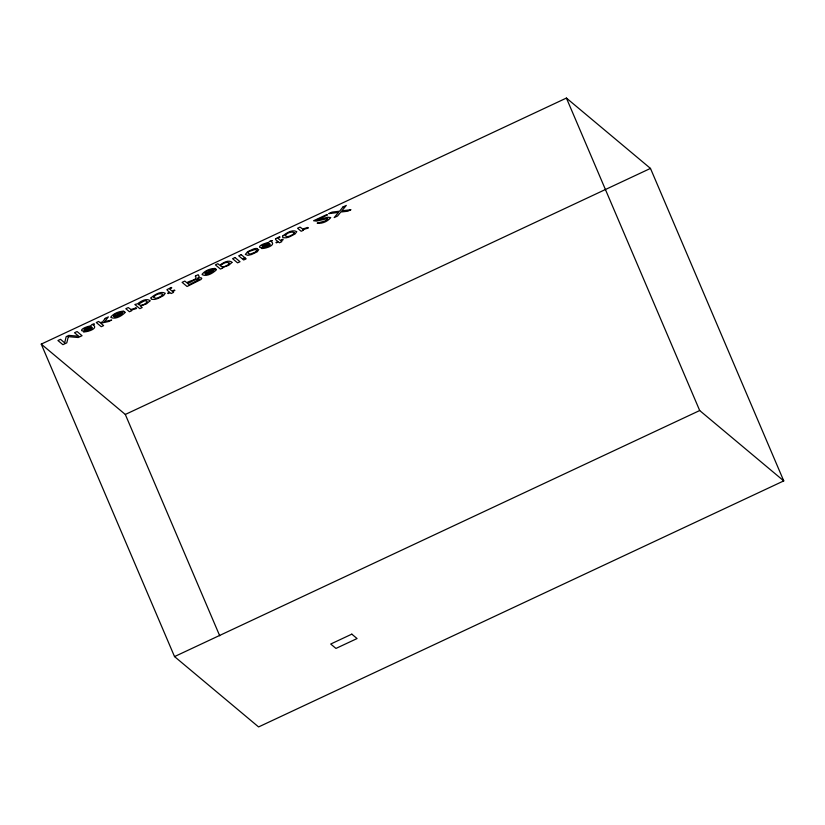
<?xml version="1.0" encoding="UTF-8"?>
<svg xmlns="http://www.w3.org/2000/svg" width="825" height="825" viewBox="0 0 825 825"><rect width="100%" height="100%" fill="white"/><g stroke="black" fill="none" stroke-linecap="round" stroke-linejoin="round"><path stroke-width="1.24" d="M41.25 344.108L566.414 98.062L650.471 168.413L783.75 480.892L258.586 726.938L174.529 656.587L41.25 344.108L125.307 414.459L219.718 635.797M125.307 414.459L650.471 168.413M174.529 656.587L699.693 410.541L783.75 480.892M566.414 98.062L699.693 410.541M92.967 324.72C99.227 328.597 86.8 332.289 83.449 331.846L85.738 330.784C87.811 331.052 92.72 329.165 92.173 327.577C78.736 334.816 77.983 328.505 90.492 325.896L92.194 324.369L94.39 324.008L92.967 324.72M270.909 241.354C277.159 245.231 264.732 248.923 261.391 248.48L263.67 247.417C265.743 247.686 270.662 245.798 270.105 244.21C256.678 251.45 255.925 245.138 268.434 242.529L270.136 241.003L272.332 240.642L270.909 241.354M138.61 304.054L138.59 304.538C141.054 306.58 145.705 304.116 147.273 301.764L146.169 300.836L144.251 300.919L138.61 304.054M124.946 312.283L124.915 312.737C121.657 315.975 115.345 319.749 110.89 317.439L110.88 316.965C113.788 313.273 119.068 311.303 123.678 311.2L115.613 314.047L113.85 315.274L113.695 316.511L124.358 311.51L124.946 312.283M216.233 269.507L216.212 269.971C212.943 273.209 206.632 276.973 202.177 274.663L202.166 274.189C205.074 270.507 210.354 268.527 214.964 268.434L206.9 271.27L205.147 272.508L204.982 273.735L215.655 268.744L216.233 269.507M229.278 263.165L229.237 263.629C227.329 265.743 223.699 267.64 220.883 266.372L220.667 265.547C222.606 263.608 226.782 261.092 229.278 263.165M330.619 217.563C327.979 221.399 321.802 224.049 317.182 223.142L324.906 221.059L327.37 219.584L327.721 218.542L316.501 221.1L313.582 220.749L326.948 214.49L327.515 214.964L316.893 219.945L327.814 217.233L330.619 217.563M256.389 250.687L255.111 252.223L250.604 253.987L248.212 253.595L248.222 252.398A3.341 0.877 -23.1 0 1 249.851 251.182L257.637 248.624L256.307 248.438A5.558 1.454 -23.1 0 0 253.533 248.985L247.603 251.687L245.345 254.461L247.851 255.338L251.47 254.543L257.235 251.79L258.761 249.573L256.389 250.687M195.37 276.127C198.701 280.252 188.296 280.644 186.945 282.862L184.81 281.077L182.108 282.346L187.079 286.502L200.96 279.531L201.774 278.386L200.97 277.716L197.557 278.293L199.207 276.777C197.887 274.22 199.186 274.168 195.37 276.127M162.69 294.484L161.535 295.989L158.431 297.577A3.702 0.969 -23.1 0 1 155.812 298.279L153.491 297.33C155.224 294.721 159.338 292.947 162.391 294.02L162.69 294.484M294.205 232.867L293.05 234.372L289.957 235.96A3.702 0.969 -23.1 0 1 287.337 236.662L285.007 235.713C286.749 233.104 290.864 231.33 293.906 232.403L294.205 232.867M68.32 336.662L66.784 342.86L62.906 344.675L57.936 340.519L60.524 339.312L64.649 342.849L66.186 336.652L68.867 335.393L78.757 336.239L74.508 332.753L77.076 331.547L82.046 335.713L78.21 337.507L68.32 336.662M198.897 279.458L189.203 284.749L187.502 283.336C190.998 282.892 195.278 277.829 198.897 279.458M122.44 313.51L118.532 316.253L114.242 316.882L122.44 313.51M213.727 270.734L209.818 273.477L205.528 274.117L213.727 270.734M149.903 300.929L146.53 303.827L140.394 306.044L142.199 307.55L139.817 308.663L134.826 304.497L137.548 303.827C140.652 301.321 146.056 298.042 149.851 300.465L149.903 300.929M231.897 262.494L228.608 265.361L222.348 267.568L222.833 267.97L220.45 269.084L215.397 264.856L217.852 263.711L219.697 265.258C222.843 262.917 228.112 259.566 231.856 262.041L231.897 262.494M151.15 297.691L150.944 298.671L151.79 299.372L154.564 299.413A6.693 1.753 -23.1 0 0 158.575 298.186L163.567 295.556L165.268 293.257C160.813 290.74 154.667 294.69 151.15 297.691M282.676 236.074L282.47 237.053L283.315 237.755L286.079 237.796A6.693 1.753 -23.1 0 0 290.101 236.569L295.092 233.939L296.783 231.639C292.328 229.113 286.192 233.073 282.676 236.074M167.248 289.513L167.197 290.276L169.599 292.287L167.63 293.205L168.125 293.628L170.094 292.7L171.105 293.545L173.58 292.39L172.569 291.545L174.9 290.452L174.395 290.039L172.074 291.122L169.713 289.142L171.755 287.822L171.27 287.42L167.248 289.513M275.55 238.776L275.509 239.539L277.901 241.539L275.932 242.468L276.427 242.88L278.396 241.962L279.417 242.808L281.882 241.642L280.871 240.797L283.202 239.714L282.707 239.291L280.376 240.384L278.015 238.404L280.057 237.084L279.572 236.682L275.55 238.776M105.239 318.357L102.527 322.008L100.011 322.585L98.649 321.441L96.298 322.544L101.269 326.71L103.62 325.607L100.733 323.194L108.549 321.533L111.674 320.069L104.744 321.544L108.364 316.893L105.239 318.357M342.942 206.993L339.601 211.221L332.032 212.108L328.762 213.634L338.467 212.417L334.187 217.583L337.569 215.995L340.766 212.015L347.727 211.241L350.945 209.725L341.818 210.839L346.304 205.415L342.942 206.993M84.067 328.989C84.078 331.299 89.843 327.247 91.74 327.092L89.43 326.659L84.067 328.989M261.999 245.623C262.01 247.933 267.774 243.88 269.672 243.726L267.372 243.292L261.999 245.623M135.95 307.942L130.958 309.499L128.267 307.57L125.823 308.715L129.442 311.747L131.763 310.664L131.144 310.138L136.589 308.488L135.95 307.942M307.694 227.473L302.713 229.03L300.022 227.102L297.567 228.247L301.197 231.278L303.517 230.196L302.899 229.67L308.344 228.02L307.694 227.473M235.032 257.544L232.588 258.689L237.559 262.855L240.003 261.711L235.032 257.544M241.189 254.657L238.703 255.822L242.313 258.844L244.798 257.678L241.189 254.657M245.468 258.246L242.983 259.411L243.674 259.988L246.159 258.823L245.468 258.246M351.811 634.147L330.712 644.036L335.961 648.429L357.06 638.55L351.811 634.147"/></g></svg>
